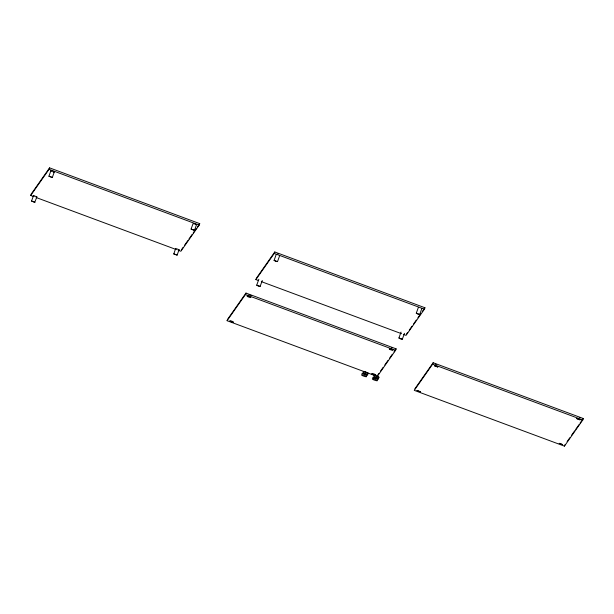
<?xml version="1.0" encoding="UTF-8"?>
<svg xmlns="http://www.w3.org/2000/svg" width="614" height="614" viewBox="0 0 614 614"><rect width="100%" height="100%" fill="white"/><g stroke="black" fill="none" stroke-linecap="round" stroke-linejoin="round"><path stroke-width="0.92" d="M52.32 177.477L48.936 176.203L50.832 170.853L52.75 171.191L54.255 172.073L52.305 177.5L48.92 176.21M50.816 170.899L51.238 171.283M179.073 249.714L177.116 255.117L173.785 254.019L175.665 248.447L179.081 249.675L178.352 249.737M177.139 255.079L173.731 253.828M191.092 229.053L193.026 223.673L194.937 224.01L196.449 224.893L194.5 230.319L191.077 229.122L194.492 230.334M33.524 195.597L31.514 201.085L34.737 202.351L36.886 196.841L33.524 195.597L34.062 196.173M34.937 202.282L31.59 200.978M33.394 196.488L30.7 195.482L31.222 194.024L49.565 167.86L199.727 223.634L199.197 225.092L180.854 251.264L178.16 250.259M30.7 195.482L49.043 169.318L49.565 167.86M227.096 320.708L227.617 319.249L245.961 293.078L396.122 348.852L395.593 350.31L377.249 376.482L227.096 320.708L245.439 294.536L245.961 293.078M258.601 280.606L255.908 279.6L256.429 278.142L274.773 251.97L424.934 307.752L424.404 309.21L406.061 335.374L403.367 334.377M262.278 280.483L260.144 286.4L258.387 286.116L256.721 285.165L258.839 279.27M255.908 279.6L274.251 253.428L274.773 251.97M279.646 255.7L277.513 261.618L275.755 261.334L274.09 260.382L276.208 254.488M404.472 333.302L402.339 339.22L400.574 338.936L398.916 337.984L401.034 332.09M421.841 308.52L419.707 314.437L417.95 314.153L416.284 313.201L418.403 307.307M432.617 364.194L433.146 362.736L583.3 418.518L582.778 419.976L564.435 446.14L414.273 390.366L432.617 364.194L582.778 419.976M564.435 446.14L564.957 444.682M256.721 285.165L260.159 286.37M274.09 260.382L277.528 261.587M398.916 337.984L402.347 339.189M416.284 313.201L419.723 314.406M54.216 172.15L53.134 172.043M181.383 249.806L183.003 247.496M184.622 245.186L187.853 240.565M188.935 239.03L192.174 234.41M193.249 232.867L196.488 228.254M197.57 226.712L199.727 223.634M377.779 375.024L378.853 373.481M380.473 371.178L383.174 367.325M384.794 365.015L388.025 360.403M389.644 358.092L392.346 354.24M393.965 351.929L396.122 348.852M406.591 333.916L407.665 332.381M409.285 330.071L411.986 326.226M413.606 323.916L416.3 320.063M417.919 317.753L420.613 313.907M422.232 311.597L424.934 307.752M414.803 388.908L433.146 362.736M567.113 441.604L569.815 437.759M571.427 435.449L574.666 430.828M575.748 429.293L578.987 424.673M580.061 423.13L583.3 418.518M36.871 196.902L36.479 196.964M377.917 377.219L377.902 376.781M374.21 377.725L373.765 377.917M435.579 364.248L436.201 364.401M277.797 253.743L278.288 253.897M49.043 169.318L199.197 225.092M274.251 253.428L424.404 309.21M36.096 197.493L176.364 249.591M261.303 281.603L401.571 333.709M245.439 294.536L395.593 350.31M579.347 417.551L579.938 417.827M377.326 376.482L377.733 376.681M374.433 376.098A2.732 0.53 19.8 0 1 375.062 375.576A2.732 0.53 19.8 0 1 378.531 376.842A2.732 0.53 19.8 0 1 378.5 377.587M377.004 378.516A2.732 0.53 19.8 0 1 377.318 379.414M373.158 377.917A2.732 0.53 19.8 0 1 374.816 377.641M375.661 377.925A2.732 0.53 19.8 0 1 376.689 378.362M365.652 374.241A2.732 0.53 19.8 0 1 366.857 375.4M362.037 373.634A2.732 0.53 19.8 0 1 363.764 373.558M364.01 373.627A2.732 0.53 19.8 0 1 365.077 373.995M366.811 372.376A2.732 0.53 19.8 0 1 368.07 373.588M363.78 372.184A2.732 0.53 19.8 0 1 363.595 371.493A2.732 0.53 19.8 0 1 366.236 372.138M248.985 294.689A2.003 0.384 19.8 0 1 249.944 295.019M250.819 295.434A2.003 0.384 19.8 0 1 251.157 295.656M391.448 347.593A2.003 0.384 19.8 0 1 392.131 347.839M417.021 390.542L420.46 391.77L417.036 390.519M434.405 365.737L437.82 367.003L434.405 365.737M559.231 443.339L562.639 444.605L559.231 443.339M576.6 418.556L580.015 419.822L576.6 418.556M374.678 377.856A2.732 0.53 19.8 0 0 378.708 378.83A2.732 0.53 19.8 0 0 375.016 377.011A2.732 0.53 19.8 0 0 374.678 377.856M373.404 379.675A2.732 0.53 19.8 0 0 377.433 380.649A2.732 0.53 19.8 0 0 373.749 378.83A2.732 0.53 19.8 0 0 373.404 379.675M362.598 375.661A2.732 0.53 19.8 0 0 366.619 376.635A2.732 0.53 19.8 0 0 362.935 374.816A2.732 0.53 19.8 0 0 362.598 375.661M363.864 373.842A2.732 0.53 19.8 0 0 367.893 374.816A2.732 0.53 19.8 0 0 364.209 372.997A2.732 0.53 19.8 0 0 363.864 373.842M247.864 296.677A2.003 0.384 19.8 0 0 250.819 297.391A2.003 0.384 19.8 0 0 248.117 296.055A2.003 0.384 19.8 0 0 247.864 296.677M230.496 321.46A2.003 0.384 19.8 0 0 233.45 322.173A2.003 0.384 19.8 0 0 230.749 320.838A2.003 0.384 19.8 0 0 230.496 321.46M372.583 374.279A2.203 0.422 19.8 0 0 375.829 375.062A2.203 0.422 19.8 0 0 372.859 373.596A2.203 0.422 19.8 0 0 372.583 374.279M390.059 349.496A2.003 0.384 19.8 0 0 393.014 350.21A2.003 0.384 19.8 0 0 390.312 348.875A2.003 0.384 19.8 0 0 390.059 349.496"/></g></svg>
